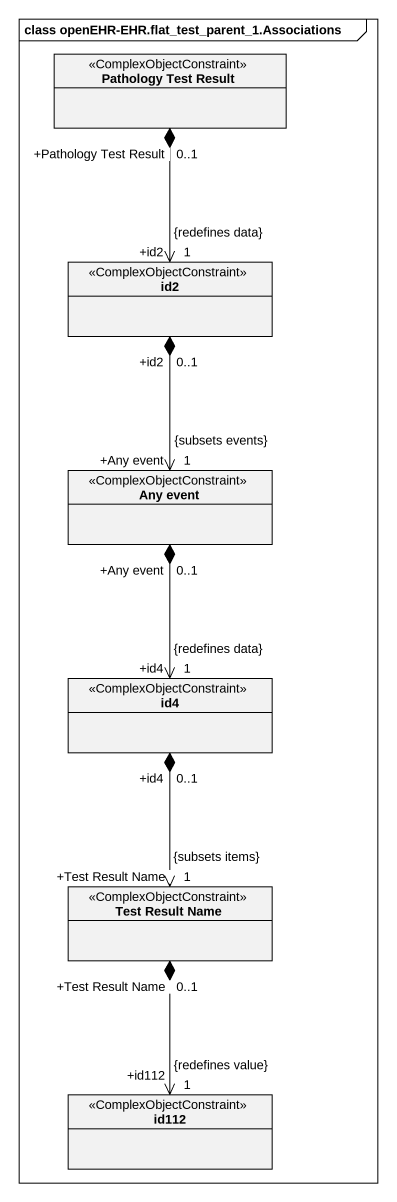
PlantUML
@startuml
mainframe class openEHR-EHR.flat_test_parent_1.Associations
hide circle
hide empty members
class "Pathology Test Result" as Pathology_Test_Result <<ComplexObjectConstraint>>
class id2 <<ComplexObjectConstraint>>
class "Any event" as Any_event <<ComplexObjectConstraint>>
class id4 <<ComplexObjectConstraint>>
class "Test Result Name" as Test_Result_Name <<ComplexObjectConstraint>>
class id112 <<ComplexObjectConstraint>>
Pathology_Test_Result "+Pathology Test Result\n0..1" *--> "+id2\n1\n{redefines data}" id2
id2 "+id2\n0..1" *--> "+Any event\n1\n{subsets events}" Any_event
Any_event "+Any event\n0..1" *--> "+id4\n1\n{redefines data}" id4
id4 "+id4\n0..1" *--> "+Test Result Name\n1\n{subsets items}" Test_Result_Name
Test_Result_Name "+Test Result Name\n0..1" *--> "+id112\n1\n{redefines value}" id112
@enduml
